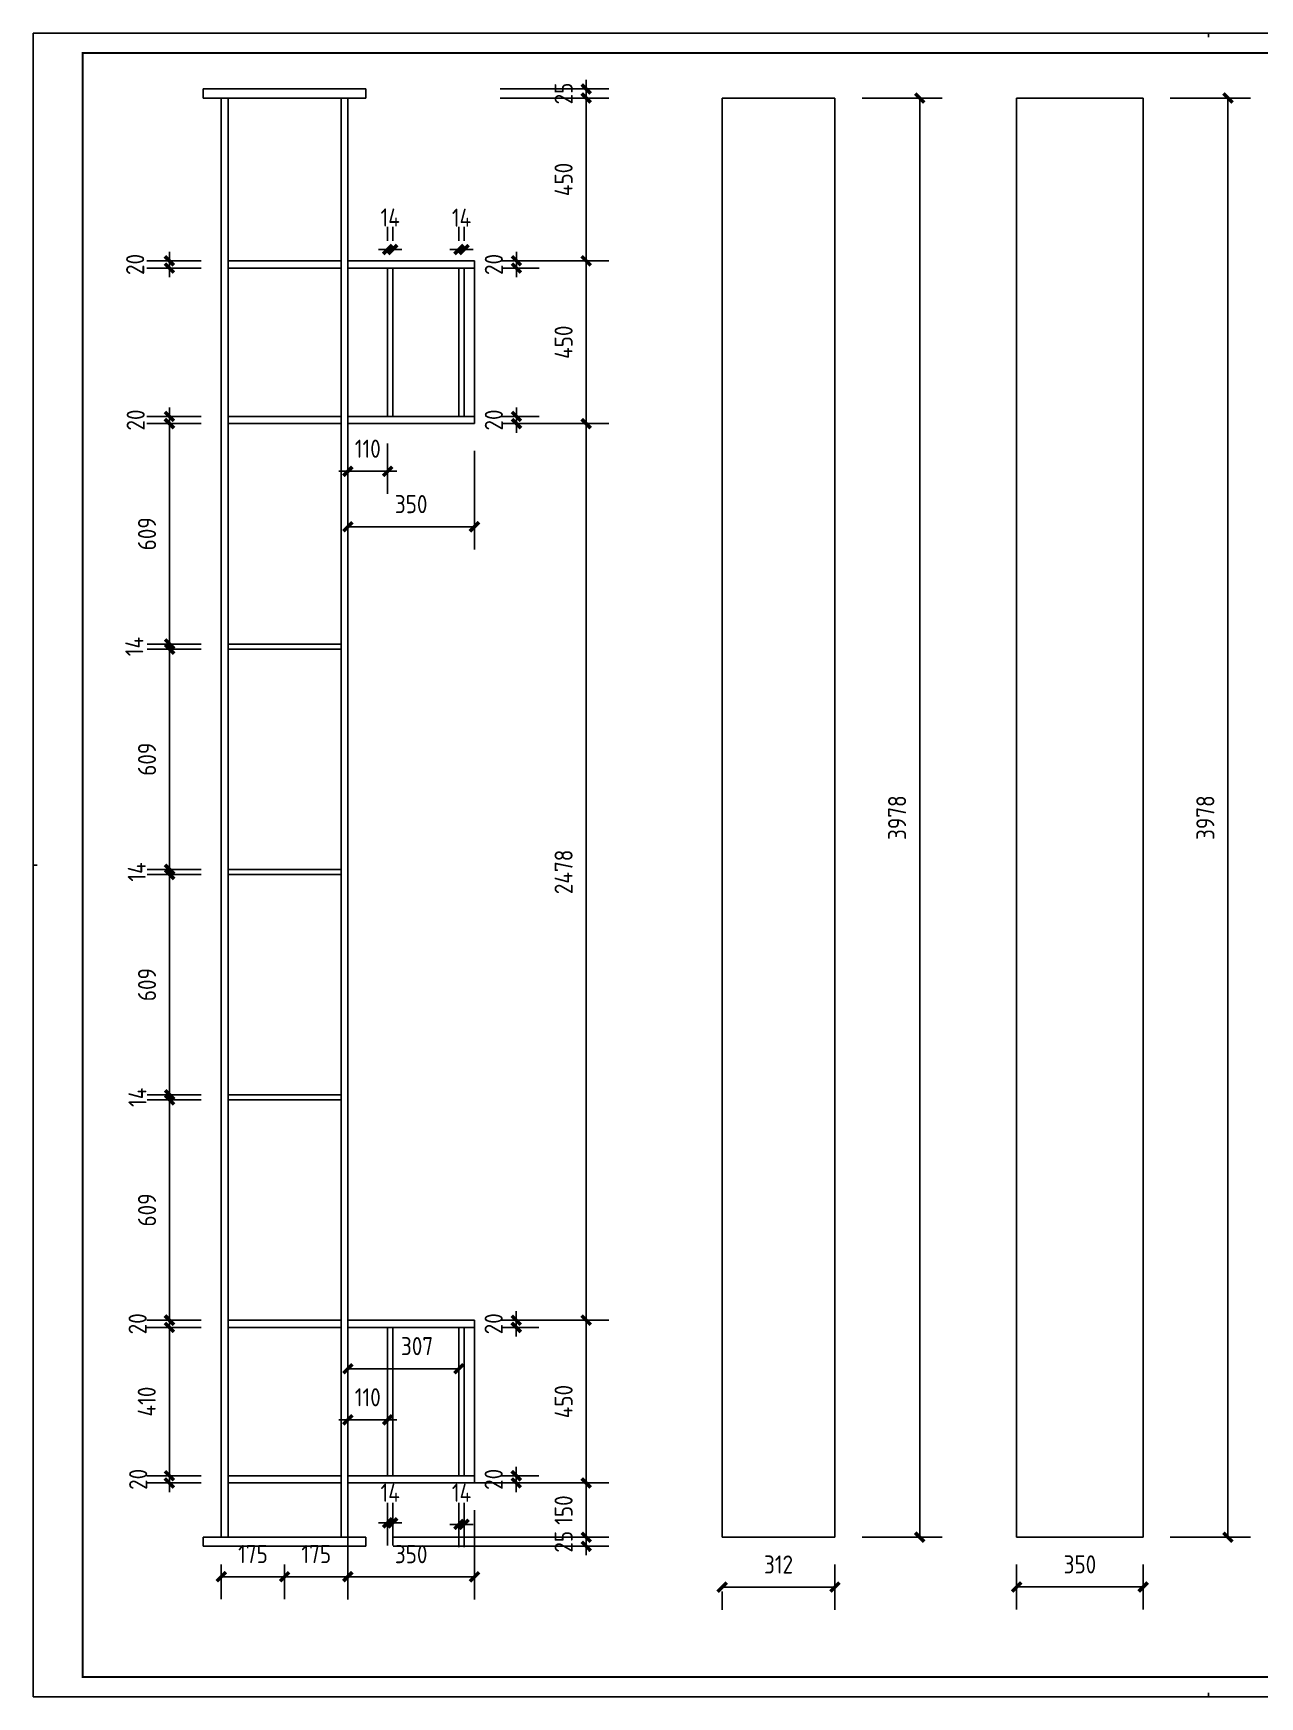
# Model space of a CAD drawing. Extents: x -9001 to 151288, y 75886 to 362543.
# Drawn here: x -8676 to 4891, y 179000 to 197393 of the extents above; entities that cross this region are included whole.
import ezdxf
from ezdxf.enums import TextEntityAlignment as Align

# ---------------------------------------------------------------- set-up
doc = ezdxf.new("R2010")
doc.units = 0
doc.header["$LTSCALE"] = 1000
doc.header["$MEASUREMENT"] = 0
doc.layers.add('PUB_TITLE', color=4, linetype='Continuous')
doc.styles.get("Standard").update_dxf_attribs({"font": 'gbenor.shx', "bigfont": 'gbcbig.shx'})
doc.dimstyles.get("Standard").update_dxf_attribs({"dimscale": 100, "dimtxt": 1, "dimasz": 1, "dimexe": 2.5, "dimexo": 3, "dimgap": 1.5, "dimtad": 1, "dimdec": 0, "dimzin": 0, "dimdsep": 46, "dimtxsty": 'Standard', "dimblk": 'ARCHTICK', "dimcen": 0.09, "dimadec": 0, "dimazin": 0, "dimtfac": 1, "dimtdec": 0, "dimtix": 1, "dimtmove": 2, "dimatfit": 3, "dimfxl": 1, "dimtolj": 1, "dimtzin": 0, "dimarcsym": 0})

# ---------------------------------------------------------------- blocks, each defined once
blk = doc.blocks.new('$titleblk$00000167')
for p, q in [((-594.5, 839), (-594.5, 841)), ((-1187, 420.5), (-1189, 420.5)), ((-594.5, 0), (-594.5, 2))]:
    blk.add_line(p, q)
blk.add_lwpolyline([(-1189, 0), (0, 0), (0, 841), (-1189, 841)], close=True)
at = {"const_width": 1}
blk.add_lwpolyline([(-1164, 10), (-10, 10), (-10, 831), (-1164, 831)], close=True, dxfattribs=at)
at = {"flags": 4}
for tag, p in [('(扩展图名)', (-62.12, 184.1)), ('图名', (-62.12, 180.13)), ('日期', (-62.12, 172.03)), ('图号', (-62.12, 163.99)), ('比例', (-62.12, 156)), ('子项', (-59.56, 82.07)), ('工程名称', (-59.24, 70.19)), ('设计号', (-36.91, 28.62))]:
    blk.add_attdef(tag, text='', height=3.5, dxfattribs=at).set_placement(p, align=Align.CENTER)
for tag, p in [('设计人', (-64.84, 148.13)), ('负责人', (-64.71, 140.27)), ('主持人', (-64.73, 132.26)), ('校对人', (-64.28, 124.4)), ('审核人', (-63.96, 116.15)), ('审定人', (-64.16, 107.95)), ('所长', (-64.16, 99.76))]:
    blk.add_attdef(tag, p, '', height=3.5)
blk = doc.blocks.new('_ArchTick')
at = {"color": 0, "linetype": 'ByBlock', "const_width": 0.4}
blk.add_lwpolyline([(-0.5, -0.5), (0.5, 0.5)], dxfattribs=at)
blk = doc.blocks.new('*D762')
at = {"color": 0, "lineweight": -2}
for p, q in [((-6596, 180464), (-6596, 180078)), ((-5896, 180464), (-5896, 180078)), ((-6596, 180328), (-5896, 180328))]:
    blk.add_line(p, q, dxfattribs=at)
at = {"layer": 'Defpoints', "color": 0}
for p in [(-6596, 180764), (-5896, 180764), (-5896, 180328)]:
    blk.add_point(p, dxfattribs=at)
at = {"color": 0, "lineweight": -2, "xscale": 100, "yscale": 100, "zscale": 100, "rotation": 180}
blk.add_blockref('_ArchTick', (-6596, 180328), dxfattribs=at)
at = {"color": 0, "lineweight": -2, "xscale": 100, "yscale": 100, "zscale": 100}
blk.add_blockref('_ArchTick', (-5896, 180328), dxfattribs=at)
at = {"color": 0, "insert": (-6246, 180578), "char_height": 200, "attachment_point": 5}
blk.add_mtext('\\A1;175', dxfattribs=at)
blk = doc.blocks.new('*D763')
at = {"color": 0, "lineweight": -2}
for p, q in [((-5896, 180464), (-5896, 180078)), ((-5196, 180464), (-5196, 180078)), ((-5896, 180328), (-5196, 180328))]:
    blk.add_line(p, q, dxfattribs=at)
at = {"layer": 'Defpoints', "color": 0}
for p in [(-5896, 180764), (-5196, 180764), (-5196, 180328)]:
    blk.add_point(p, dxfattribs=at)
at = {"color": 0, "lineweight": -2, "xscale": 100, "yscale": 100, "zscale": 100, "rotation": 180}
blk.add_blockref('_ArchTick', (-5896, 180328), dxfattribs=at)
at = {"color": 0, "lineweight": -2, "xscale": 100, "yscale": 100, "zscale": 100}
blk.add_blockref('_ArchTick', (-5196, 180328), dxfattribs=at)
at = {"color": 0, "insert": (-5546, 180578), "char_height": 200, "attachment_point": 5}
blk.add_mtext('\\A1;175', dxfattribs=at)
blk = doc.blocks.new('*D772')
at = {"color": 0, "lineweight": -2}
for p, q in [((-4696, 181364), (-2310, 181364)), ((-2560, 180764), (-2560, 181364)), ((-4696, 180764), (-2310, 180764))]:
    blk.add_line(p, q, dxfattribs=at)
at = {"layer": 'Defpoints', "color": 0}
for p in [(-4996, 181364), (-2560, 181364), (-4996, 180764)]:
    blk.add_point(p, dxfattribs=at)
at = {"color": 0, "lineweight": -2, "xscale": 100, "yscale": 100, "zscale": 100}
for p, rotation in [((-2560, 181364), 90), ((-2560, 180764), 270)]:
    blk.add_blockref('_ArchTick', p, dxfattribs=dict(at, rotation=rotation))
at = {"color": 0, "insert": (-2810, 181064), "char_height": 200, "attachment_point": 5, "rotation": 90}
blk.add_mtext('\\A1;150', dxfattribs=at)
blk = doc.blocks.new('*D773')
at = {"color": 0, "lineweight": -2}
for p, q in [((-3496, 183164), (-2310, 183164)), ((-2560, 181364), (-2560, 183164)), ((-3496, 181364), (-2310, 181364))]:
    blk.add_line(p, q, dxfattribs=at)
at = {"layer": 'Defpoints', "color": 0}
for p in [(-3796, 183164), (-2560, 183164), (-3796, 181364)]:
    blk.add_point(p, dxfattribs=at)
at = {"color": 0, "lineweight": -2, "xscale": 100, "yscale": 100, "zscale": 100}
for p, rotation in [((-2560, 183164), 90), ((-2560, 181364), 270)]:
    blk.add_blockref('_ArchTick', p, dxfattribs=dict(at, rotation=rotation))
at = {"color": 0, "insert": (-2810, 182264), "char_height": 200, "attachment_point": 5, "rotation": 90}
blk.add_mtext('\\A1;450', dxfattribs=at)
blk = doc.blocks.new('*D774')
at = {"color": 0, "lineweight": -2}
for p, q in [((-3496, 193077), (-2310, 193077)), ((-2560, 183164), (-2560, 193077)), ((-3496, 183164), (-2310, 183164))]:
    blk.add_line(p, q, dxfattribs=at)
at = {"layer": 'Defpoints', "color": 0}
for p in [(-3796, 193077), (-2560, 193077), (-3796, 183164)]:
    blk.add_point(p, dxfattribs=at)
at = {"color": 0, "lineweight": -2, "xscale": 100, "yscale": 100, "zscale": 100}
for p, rotation in [((-2560, 193077), 90), ((-2560, 183164), 270)]:
    blk.add_blockref('_ArchTick', p, dxfattribs=dict(at, rotation=rotation))
at = {"color": 0, "insert": (-2810, 188120.5), "char_height": 200, "attachment_point": 5, "rotation": 90}
blk.add_mtext('\\A1;2478', dxfattribs=at)
blk = doc.blocks.new('*D775')
at = {"color": 0, "lineweight": -2}
for p, q in [((-3496, 194877), (-2310, 194877)), ((-2560, 193077), (-2560, 194877)), ((-3496, 193077), (-2310, 193077))]:
    blk.add_line(p, q, dxfattribs=at)
at = {"layer": 'Defpoints', "color": 0}
for p in [(-3796, 194877), (-2560, 194877), (-3796, 193077)]:
    blk.add_point(p, dxfattribs=at)
at = {"color": 0, "lineweight": -2, "xscale": 100, "yscale": 100, "zscale": 100}
for p, rotation in [((-2560, 194877), 90), ((-2560, 193077), 270)]:
    blk.add_blockref('_ArchTick', p, dxfattribs=dict(at, rotation=rotation))
at = {"color": 0, "insert": (-2810, 193977), "char_height": 200, "attachment_point": 5, "rotation": 90}
blk.add_mtext('\\A1;450', dxfattribs=at)
blk = doc.blocks.new('*D776')
at = {"color": 0, "lineweight": -2}
for p, q in [((-3511, 196677), (-2310, 196677)), ((-2560, 194877), (-2560, 196677)), ((-3496, 194877), (-2310, 194877))]:
    blk.add_line(p, q, dxfattribs=at)
at = {"layer": 'Defpoints', "color": 0}
for p in [(-3811, 196677), (-2560, 196677), (-3796, 194877)]:
    blk.add_point(p, dxfattribs=at)
at = {"color": 0, "lineweight": -2, "xscale": 100, "yscale": 100, "zscale": 100}
for p, rotation in [((-2560, 196677), 90), ((-2560, 194877), 270)]:
    blk.add_blockref('_ArchTick', p, dxfattribs=dict(at, rotation=rotation))
at = {"color": 0, "insert": (-2810, 195777), "char_height": 200, "attachment_point": 5, "rotation": 90}
blk.add_mtext('\\A1;450', dxfattribs=at)
blk = doc.blocks.new('*D777')
at = {"color": 0, "lineweight": -2}
for p, q in [((-5196, 182784), (-5196, 181811.5)), ((-4756, 182784), (-4756, 181811.5)), ((-5196, 182061.5), (-5296, 182061.5)), ((-5196, 182061.5), (-4756, 182061.5)), ((-4756, 182061.5), (-4656, 182061.5))]:
    blk.add_line(p, q, dxfattribs=at)
at = {"layer": 'Defpoints', "color": 0}
for p in [(-5196, 183084), (-4756, 183084), (-4756, 182061.5)]:
    blk.add_point(p, dxfattribs=at)
at = {"color": 0, "lineweight": -2, "xscale": 100, "yscale": 100, "zscale": 100}
blk.add_blockref('_ArchTick', (-5196, 182061.5), dxfattribs=at)
at = {"color": 0, "lineweight": -2, "xscale": 100, "yscale": 100, "zscale": 100, "rotation": 180}
blk.add_blockref('_ArchTick', (-4756, 182061.5), dxfattribs=at)
at = {"color": 0, "insert": (-4976, 182311.5), "char_height": 200, "attachment_point": 5}
blk.add_mtext('\\A1;110', dxfattribs=at)
blk = doc.blocks.new('*D764')
at = {"color": 0, "lineweight": -2}
for p, q in [((-3333.5, 181444), (-3333.5, 181544)), ((-3496, 181444), (-3083.5, 181444)), ((-3496, 181364), (-3083.5, 181364)), ((-3333.5, 181364), (-3333.5, 181444)), ((-3333.5, 181364), (-3333.5, 181264))]:
    blk.add_line(p, q, dxfattribs=at)
at = {"layer": 'Defpoints', "color": 0}
for p in [(-3796, 181444), (-3796, 181364), (-3333.5, 181444)]:
    blk.add_point(p, dxfattribs=at)
at = {"color": 0, "lineweight": -2, "xscale": 100, "yscale": 100, "zscale": 100}
for p, rotation in [((-3333.5, 181444), 270), ((-3333.5, 181364), 90)]:
    blk.add_blockref('_ArchTick', p, dxfattribs=dict(at, rotation=rotation))
at = {"color": 0, "insert": (-3583.5, 181404), "char_height": 200, "attachment_point": 5, "rotation": 90}
blk.add_mtext('\\A1;20', dxfattribs=at)
blk = doc.blocks.new('*D765')
at = {"color": 0, "lineweight": -2}
for p, q in [((-3333.5, 183164), (-3333.5, 183264)), ((-3496, 183164), (-3083.5, 183164)), ((-3496, 183084), (-3083.5, 183084)), ((-3333.5, 183084), (-3333.5, 183164)), ((-3333.5, 183084), (-3333.5, 182984))]:
    blk.add_line(p, q, dxfattribs=at)
at = {"layer": 'Defpoints', "color": 0}
for p in [(-3796, 183164), (-3796, 183084), (-3333.5, 183164)]:
    blk.add_point(p, dxfattribs=at)
at = {"color": 0, "lineweight": -2, "xscale": 100, "yscale": 100, "zscale": 100}
for p, rotation in [((-3333.5, 183164), 270), ((-3333.5, 183084), 90)]:
    blk.add_blockref('_ArchTick', p, dxfattribs=dict(at, rotation=rotation))
at = {"color": 0, "insert": (-3583.5, 183124), "char_height": 200, "attachment_point": 5, "rotation": 90}
blk.add_mtext('\\A1;20', dxfattribs=at)
blk = doc.blocks.new('*D766')
at = {"color": 0, "lineweight": -2}
for p, q in [((-5196, 181064), (-5196, 180076.5)), ((-3796, 181064), (-3796, 180076.5)), ((-5196, 180326.5), (-3796, 180326.5))]:
    blk.add_line(p, q, dxfattribs=at)
at = {"layer": 'Defpoints', "color": 0}
for p in [(-5196, 181364), (-3796, 181364), (-3796, 180326.5)]:
    blk.add_point(p, dxfattribs=at)
at = {"color": 0, "lineweight": -2, "xscale": 100, "yscale": 100, "zscale": 100, "rotation": 180}
blk.add_blockref('_ArchTick', (-5196, 180326.5), dxfattribs=at)
at = {"color": 0, "lineweight": -2, "xscale": 100, "yscale": 100, "zscale": 100}
blk.add_blockref('_ArchTick', (-3796, 180326.5), dxfattribs=at)
at = {"color": 0, "insert": (-4496, 180576.5), "char_height": 200, "attachment_point": 5}
blk.add_mtext('\\A1;350', dxfattribs=at)
blk = doc.blocks.new('*D767')
at = {"color": 0, "lineweight": -2}
for p, q in [((-5196, 192857), (-5196, 192300)), ((-4756, 192857), (-4756, 192300)), ((-5196, 192550), (-5296, 192550)), ((-5196, 192550), (-4756, 192550)), ((-4756, 192550), (-4656, 192550))]:
    blk.add_line(p, q, dxfattribs=at)
at = {"layer": 'Defpoints', "color": 0}
for p in [(-5196, 193157), (-4756, 193157), (-4756, 192550)]:
    blk.add_point(p, dxfattribs=at)
at = {"color": 0, "lineweight": -2, "xscale": 100, "yscale": 100, "zscale": 100}
blk.add_blockref('_ArchTick', (-5196, 192550), dxfattribs=at)
at = {"color": 0, "lineweight": -2, "xscale": 100, "yscale": 100, "zscale": 100, "rotation": 180}
blk.add_blockref('_ArchTick', (-4756, 192550), dxfattribs=at)
at = {"color": 0, "insert": (-4976, 192800), "char_height": 200, "attachment_point": 5}
blk.add_mtext('\\A1;110', dxfattribs=at)
blk = doc.blocks.new('*D768')
at = {"color": 0, "lineweight": -2}
for p, q in [((-5196, 192777), (-5196, 191687)), ((-3796, 192777), (-3796, 191687)), ((-5196, 191937), (-3796, 191937))]:
    blk.add_line(p, q, dxfattribs=at)
at = {"layer": 'Defpoints', "color": 0}
for p in [(-5196, 193077), (-3796, 193077), (-3796, 191937)]:
    blk.add_point(p, dxfattribs=at)
at = {"color": 0, "lineweight": -2, "xscale": 100, "yscale": 100, "zscale": 100, "rotation": 180}
blk.add_blockref('_ArchTick', (-5196, 191937), dxfattribs=at)
at = {"color": 0, "lineweight": -2, "xscale": 100, "yscale": 100, "zscale": 100}
blk.add_blockref('_ArchTick', (-3796, 191937), dxfattribs=at)
at = {"color": 0, "insert": (-4496, 192187), "char_height": 200, "attachment_point": 5}
blk.add_mtext('\\A1;350', dxfattribs=at)
blk = doc.blocks.new('*D769')
at = {"color": 0, "lineweight": -2}
for p, q in [((-3496, 193157), (-3081.5, 193157)), ((-3331.5, 193157), (-3331.5, 193257)), ((-3331.5, 193077), (-3331.5, 193157)), ((-3496, 193077), (-3081.5, 193077)), ((-3331.5, 193077), (-3331.5, 192977))]:
    blk.add_line(p, q, dxfattribs=at)
at = {"layer": 'Defpoints', "color": 0}
for p in [(-3796, 193157), (-3331.5, 193157), (-3796, 193077)]:
    blk.add_point(p, dxfattribs=at)
at = {"color": 0, "lineweight": -2, "xscale": 100, "yscale": 100, "zscale": 100}
for p, rotation in [((-3331.5, 193157), 270), ((-3331.5, 193077), 90)]:
    blk.add_blockref('_ArchTick', p, dxfattribs=dict(at, rotation=rotation))
at = {"color": 0, "insert": (-3581.5, 193117), "char_height": 200, "attachment_point": 5, "rotation": 90}
blk.add_mtext('\\A1;20', dxfattribs=at)
blk = doc.blocks.new('*D760')
at = {"color": 0, "lineweight": -2}
for p, q in [((-3331.5, 194877), (-3331.5, 194977)), ((-3496, 194877), (-3081.5, 194877)), ((-3496, 194797), (-3081.5, 194797)), ((-3331.5, 194797), (-3331.5, 194877)), ((-3331.5, 194797), (-3331.5, 194697))]:
    blk.add_line(p, q, dxfattribs=at)
at = {"layer": 'Defpoints', "color": 0}
for p in [(-3796, 194877), (-3796, 194797), (-3331.5, 194877)]:
    blk.add_point(p, dxfattribs=at)
at = {"color": 0, "lineweight": -2, "xscale": 100, "yscale": 100, "zscale": 100}
for p, rotation in [((-3331.5, 194877), 270), ((-3331.5, 194797), 90)]:
    blk.add_blockref('_ArchTick', p, dxfattribs=dict(at, rotation=rotation))
at = {"color": 0, "insert": (-3581.5, 194837), "char_height": 200, "attachment_point": 5, "rotation": 90}
blk.add_mtext('\\A1;20', dxfattribs=at)
blk = doc.blocks.new('*D770')
at = {"color": 0, "lineweight": -2}
for p, q in [((-4756, 181144), (-4756, 180673.5)), ((-4700, 181144), (-4700, 180673.5)), ((-4756, 180923.5), (-4856, 180923.5)), ((-4756, 180923.5), (-4700, 180923.5)), ((-4700, 180923.5), (-4600, 180923.5))]:
    blk.add_line(p, q, dxfattribs=at)
at = {"layer": 'Defpoints', "color": 0}
for p in [(-4756, 181444), (-4700, 181444), (-4700, 180923.5)]:
    blk.add_point(p, dxfattribs=at)
at = {"color": 0, "lineweight": -2, "xscale": 100, "yscale": 100, "zscale": 100}
blk.add_blockref('_ArchTick', (-4756, 180923.5), dxfattribs=at)
at = {"color": 0, "lineweight": -2, "xscale": 100, "yscale": 100, "zscale": 100, "rotation": 180}
blk.add_blockref('_ArchTick', (-4700, 180923.5), dxfattribs=at)
at = {"color": 0, "insert": (-4728, 181256), "char_height": 200, "attachment_point": 5}
blk.add_mtext('\\A1;14', dxfattribs=at)
blk = doc.blocks.new('*D771')
at = {"color": 0, "lineweight": -2}
for p, q in [((-3967, 181144), (-3967, 180656)), ((-3911, 181144), (-3911, 180656)), ((-3967, 180906), (-4067, 180906)), ((-3967, 180906), (-3911, 180906)), ((-3911, 180906), (-3811, 180906))]:
    blk.add_line(p, q, dxfattribs=at)
at = {"layer": 'Defpoints', "color": 0}
for p in [(-3967, 181444), (-3911, 181444), (-3911, 180906)]:
    blk.add_point(p, dxfattribs=at)
at = {"color": 0, "lineweight": -2, "xscale": 100, "yscale": 100, "zscale": 100}
blk.add_blockref('_ArchTick', (-3967, 180906), dxfattribs=at)
at = {"color": 0, "lineweight": -2, "xscale": 100, "yscale": 100, "zscale": 100, "rotation": 180}
blk.add_blockref('_ArchTick', (-3911, 180906), dxfattribs=at)
at = {"color": 0, "insert": (-3939, 181256), "char_height": 200, "attachment_point": 5}
blk.add_mtext('\\A1;14', dxfattribs=at)
blk = doc.blocks.new('*D786')
at = {"color": 0, "lineweight": -2}
for p, q in [((-4756, 195097), (-4756, 195252.5)), ((-4700, 195097), (-4700, 195252.5)), ((-4756, 195002.5), (-4856, 195002.5)), ((-4756, 195002.5), (-4700, 195002.5)), ((-4700, 195002.5), (-4600, 195002.5))]:
    blk.add_line(p, q, dxfattribs=at)
at = {"layer": 'Defpoints', "color": 0}
for p in [(-4700, 195002.5), (-4756, 194797), (-4700, 194797)]:
    blk.add_point(p, dxfattribs=at)
at = {"color": 0, "lineweight": -2, "xscale": 100, "yscale": 100, "zscale": 100}
blk.add_blockref('_ArchTick', (-4756, 195002.5), dxfattribs=at)
at = {"color": 0, "lineweight": -2, "xscale": 100, "yscale": 100, "zscale": 100, "rotation": 180}
blk.add_blockref('_ArchTick', (-4700, 195002.5), dxfattribs=at)
at = {"color": 0, "insert": (-4728, 195356), "char_height": 200, "attachment_point": 5}
blk.add_mtext('\\A1;14', dxfattribs=at)
blk = doc.blocks.new('*D787')
at = {"color": 0, "lineweight": -2}
for p, q in [((-3967, 195097), (-3967, 195252)), ((-3911, 195097), (-3911, 195252)), ((-3967, 195002), (-4067, 195002)), ((-3967, 195002), (-3911, 195002)), ((-3911, 195002), (-3811, 195002))]:
    blk.add_line(p, q, dxfattribs=at)
at = {"layer": 'Defpoints', "color": 0}
for p in [(-3911, 195002), (-3967, 194797), (-3911, 194797)]:
    blk.add_point(p, dxfattribs=at)
at = {"color": 0, "lineweight": -2, "xscale": 100, "yscale": 100, "zscale": 100}
blk.add_blockref('_ArchTick', (-3967, 195002), dxfattribs=at)
at = {"color": 0, "lineweight": -2, "xscale": 100, "yscale": 100, "zscale": 100, "rotation": 180}
blk.add_blockref('_ArchTick', (-3911, 195002), dxfattribs=at)
at = {"color": 0, "insert": (-3939, 195354), "char_height": 200, "attachment_point": 5}
blk.add_mtext('\\A1;14', dxfattribs=at)
blk = doc.blocks.new('*D788')
at = {"color": 0, "lineweight": -2}
for p, q in [((-7171, 181444), (-7171, 181544)), ((-6820, 181444), (-7421, 181444)), ((-6820, 181364), (-7421, 181364)), ((-7171, 181364), (-7171, 181444)), ((-7171, 181364), (-7171, 181264))]:
    blk.add_line(p, q, dxfattribs=at)
at = {"layer": 'Defpoints', "color": 0}
for p in [(-7171, 181444), (-6520, 181444), (-6520, 181364)]:
    blk.add_point(p, dxfattribs=at)
at = {"color": 0, "lineweight": -2, "xscale": 100, "yscale": 100, "zscale": 100}
for p, rotation in [((-7171, 181444), 270), ((-7171, 181364), 90)]:
    blk.add_blockref('_ArchTick', p, dxfattribs=dict(at, rotation=rotation))
at = {"color": 0, "insert": (-7516, 181404), "char_height": 200, "attachment_point": 5, "rotation": 90}
blk.add_mtext('\\A1;20', dxfattribs=at)
blk = doc.blocks.new('*D789')
at = {"color": 0, "lineweight": -2}
for p, q in [((-7171, 183164), (-7171, 183264)), ((-6820, 183164), (-7421, 183164)), ((-6820, 183084), (-7421, 183084)), ((-7171, 183084), (-7171, 183164)), ((-7171, 183084), (-7171, 182984))]:
    blk.add_line(p, q, dxfattribs=at)
at = {"layer": 'Defpoints', "color": 0}
for p in [(-7171, 183164), (-6520, 183164), (-6520, 183084)]:
    blk.add_point(p, dxfattribs=at)
at = {"color": 0, "lineweight": -2, "xscale": 100, "yscale": 100, "zscale": 100}
for p, rotation in [((-7171, 183164), 270), ((-7171, 183084), 90)]:
    blk.add_blockref('_ArchTick', p, dxfattribs=dict(at, rotation=rotation))
at = {"color": 0, "insert": (-7522.5, 183124), "char_height": 200, "attachment_point": 5, "rotation": 90}
blk.add_mtext('\\A1;20', dxfattribs=at)
blk = doc.blocks.new('*D790')
at = {"color": 0, "lineweight": -2}
for p, q in [((-6820, 193157), (-7421, 193157)), ((-7171, 193157), (-7171, 193257)), ((-7171, 193077), (-7171, 193157)), ((-6820, 193077), (-7421, 193077)), ((-7171, 193077), (-7171, 192977))]:
    blk.add_line(p, q, dxfattribs=at)
at = {"layer": 'Defpoints', "color": 0}
for p in [(-7171, 193157), (-6520, 193157), (-6520, 193077)]:
    blk.add_point(p, dxfattribs=at)
at = {"color": 0, "lineweight": -2, "xscale": 100, "yscale": 100, "zscale": 100}
for p, rotation in [((-7171, 193157), 270), ((-7171, 193077), 90)]:
    blk.add_blockref('_ArchTick', p, dxfattribs=dict(at, rotation=rotation))
at = {"color": 0, "insert": (-7543.5, 193117), "char_height": 200, "attachment_point": 5, "rotation": 90}
blk.add_mtext('\\A1;20', dxfattribs=at)
blk = doc.blocks.new('*D791')
at = {"color": 0, "lineweight": -2}
for p, q in [((-7171, 194877), (-7171, 194977)), ((-6820, 194877), (-7421, 194877)), ((-6820, 194797), (-7421, 194797)), ((-7171, 194797), (-7171, 194877)), ((-7171, 194797), (-7171, 194697))]:
    blk.add_line(p, q, dxfattribs=at)
at = {"layer": 'Defpoints', "color": 0}
for p in [(-7171, 194877), (-6520, 194877), (-6520, 194797)]:
    blk.add_point(p, dxfattribs=at)
at = {"color": 0, "lineweight": -2, "xscale": 100, "yscale": 100, "zscale": 100}
for p, rotation in [((-7171, 194877), 270), ((-7171, 194797), 90)]:
    blk.add_blockref('_ArchTick', p, dxfattribs=dict(at, rotation=rotation))
at = {"color": 0, "insert": (-7549.5, 194837), "char_height": 200, "attachment_point": 5, "rotation": 90}
blk.add_mtext('\\A1;20', dxfattribs=at)
blk = doc.blocks.new('*D792')
at = {"color": 0, "lineweight": -2}
for p, q in [((-5196, 182784), (-5196, 182377)), ((-3967, 182784), (-3967, 182377)), ((-5196, 182627), (-3967, 182627))]:
    blk.add_line(p, q, dxfattribs=at)
at = {"layer": 'Defpoints', "color": 0}
for p in [(-5196, 183084), (-3967, 183084), (-3967, 182627)]:
    blk.add_point(p, dxfattribs=at)
at = {"color": 0, "lineweight": -2, "xscale": 100, "yscale": 100, "zscale": 100, "rotation": 180}
blk.add_blockref('_ArchTick', (-5196, 182627), dxfattribs=at)
at = {"color": 0, "lineweight": -2, "xscale": 100, "yscale": 100, "zscale": 100}
blk.add_blockref('_ArchTick', (-3967, 182627), dxfattribs=at)
at = {"color": 0, "insert": (-4431, 182877), "char_height": 200, "attachment_point": 5}
blk.add_mtext('\\A1;307', dxfattribs=at)
blk = doc.blocks.new('*D778')
at = {"color": 0, "lineweight": -2}
for p, q in [((-6820, 185600), (-7418, 185600)), ((-7168, 183164), (-7168, 185600)), ((-6820, 183164), (-7418, 183164))]:
    blk.add_line(p, q, dxfattribs=at)
at = {"layer": 'Defpoints', "color": 0}
for p in [(-7168, 185600), (-6520, 185600), (-6520, 183164)]:
    blk.add_point(p, dxfattribs=at)
at = {"color": 0, "lineweight": -2, "xscale": 100, "yscale": 100, "zscale": 100}
for p, rotation in [((-7168, 185600), 90), ((-7168, 183164), 270)]:
    blk.add_blockref('_ArchTick', p, dxfattribs=dict(at, rotation=rotation))
at = {"color": 0, "insert": (-7418, 184382), "char_height": 200, "attachment_point": 5, "rotation": 90}
blk.add_mtext('\\A1;609', dxfattribs=at)
blk = doc.blocks.new('*D779')
at = {"color": 0, "lineweight": -2}
for p, q in [((-6820, 185656), (-7418, 185656)), ((-6820, 185600), (-7418, 185600)), ((-7168, 185656), (-7168, 185756)), ((-7168, 185600), (-7168, 185656)), ((-7168, 185600), (-7168, 185500))]:
    blk.add_line(p, q, dxfattribs=at)
at = {"layer": 'Defpoints', "color": 0}
for p in [(-7168, 185656), (-6520, 185656), (-6520, 185600)]:
    blk.add_point(p, dxfattribs=at)
at = {"color": 0, "lineweight": -2, "xscale": 100, "yscale": 100, "zscale": 100}
for p, rotation in [((-7168, 185656), 270), ((-7168, 185600), 90)]:
    blk.add_blockref('_ArchTick', p, dxfattribs=dict(at, rotation=rotation))
at = {"color": 0, "insert": (-7523.5, 185628), "char_height": 200, "attachment_point": 5, "rotation": 90}
blk.add_mtext('\\A1;14', dxfattribs=at)
blk = doc.blocks.new('*D780')
at = {"color": 0, "lineweight": -2}
for p, q in [((-6820, 188092), (-7418, 188092)), ((-7168, 185656), (-7168, 188092)), ((-6820, 185656), (-7418, 185656))]:
    blk.add_line(p, q, dxfattribs=at)
at = {"layer": 'Defpoints', "color": 0}
for p in [(-7168, 188092), (-6520, 188092), (-6520, 185656)]:
    blk.add_point(p, dxfattribs=at)
at = {"color": 0, "lineweight": -2, "xscale": 100, "yscale": 100, "zscale": 100}
for p, rotation in [((-7168, 188092), 90), ((-7168, 185656), 270)]:
    blk.add_blockref('_ArchTick', p, dxfattribs=dict(at, rotation=rotation))
at = {"color": 0, "insert": (-7418, 186874), "char_height": 200, "attachment_point": 5, "rotation": 90}
blk.add_mtext('\\A1;609', dxfattribs=at)
blk = doc.blocks.new('*D781')
at = {"color": 0, "lineweight": -2}
for p, q in [((-7168, 188148), (-7168, 188248)), ((-6820, 188148), (-7418, 188148)), ((-6820, 188092), (-7418, 188092)), ((-7168, 188092), (-7168, 188148)), ((-7168, 188092), (-7168, 187992))]:
    blk.add_line(p, q, dxfattribs=at)
at = {"layer": 'Defpoints', "color": 0}
for p in [(-7168, 188148), (-6520, 188148), (-6520, 188092)]:
    blk.add_point(p, dxfattribs=at)
at = {"color": 0, "lineweight": -2, "xscale": 100, "yscale": 100, "zscale": 100}
for p, rotation in [((-7168, 188148), 270), ((-7168, 188092), 90)]:
    blk.add_blockref('_ArchTick', p, dxfattribs=dict(at, rotation=rotation))
at = {"color": 0, "insert": (-7531, 188120), "char_height": 200, "attachment_point": 5, "rotation": 90}
blk.add_mtext('\\A1;14', dxfattribs=at)
blk = doc.blocks.new('*D782')
at = {"color": 0, "lineweight": -2}
for p, q in [((-6820, 190584), (-7418, 190584)), ((-7168, 188148), (-7168, 190584)), ((-6820, 188148), (-7418, 188148))]:
    blk.add_line(p, q, dxfattribs=at)
at = {"layer": 'Defpoints', "color": 0}
for p in [(-7168, 190584), (-6520, 190584), (-6520, 188148)]:
    blk.add_point(p, dxfattribs=at)
at = {"color": 0, "lineweight": -2, "xscale": 100, "yscale": 100, "zscale": 100}
for p, rotation in [((-7168, 190584), 90), ((-7168, 188148), 270)]:
    blk.add_blockref('_ArchTick', p, dxfattribs=dict(at, rotation=rotation))
at = {"color": 0, "insert": (-7418, 189366), "char_height": 200, "attachment_point": 5, "rotation": 90}
blk.add_mtext('\\A1;609', dxfattribs=at)
blk = doc.blocks.new('*D783')
at = {"color": 0, "lineweight": -2}
for p, q in [((-7168, 190640), (-7168, 190740)), ((-6820, 190640), (-7418, 190640)), ((-6820, 190584), (-7418, 190584)), ((-7168, 190584), (-7168, 190640)), ((-7168, 190584), (-7168, 190484))]:
    blk.add_line(p, q, dxfattribs=at)
at = {"layer": 'Defpoints', "color": 0}
for p in [(-7168, 190640), (-6520, 190640), (-6520, 190584)]:
    blk.add_point(p, dxfattribs=at)
at = {"color": 0, "lineweight": -2, "xscale": 100, "yscale": 100, "zscale": 100}
for p, rotation in [((-7168, 190640), 270), ((-7168, 190584), 90)]:
    blk.add_blockref('_ArchTick', p, dxfattribs=dict(at, rotation=rotation))
at = {"color": 0, "insert": (-7558.5, 190612), "char_height": 200, "attachment_point": 5, "rotation": 90}
blk.add_mtext('\\A1;14', dxfattribs=at)
blk = doc.blocks.new('*D784')
at = {"color": 0, "lineweight": -2}
for p, q in [((-6820, 193077), (-7418, 193077)), ((-7168, 190640), (-7168, 193077)), ((-6820, 190640), (-7418, 190640))]:
    blk.add_line(p, q, dxfattribs=at)
at = {"layer": 'Defpoints', "color": 0}
for p in [(-7168, 193077), (-6520, 193077), (-6520, 190640)]:
    blk.add_point(p, dxfattribs=at)
at = {"color": 0, "lineweight": -2, "xscale": 100, "yscale": 100, "zscale": 100}
for p, rotation in [((-7168, 193077), 90), ((-7168, 190640), 270)]:
    blk.add_blockref('_ArchTick', p, dxfattribs=dict(at, rotation=rotation))
at = {"color": 0, "insert": (-7418, 191858.5), "char_height": 200, "attachment_point": 5, "rotation": 90}
blk.add_mtext('\\A1;609', dxfattribs=at)
blk = doc.blocks.new('*D761')
at = {"color": 0, "lineweight": -2}
for p, q in [((-2559.5, 196777), (-2559.5, 196877)), ((-3511, 196777), (-2309.5, 196777)), ((-3511, 196677), (-2309.5, 196677)), ((-2559.5, 196677), (-2559.5, 196777)), ((-2559.5, 196677), (-2559.5, 196577))]:
    blk.add_line(p, q, dxfattribs=at)
at = {"layer": 'Defpoints', "color": 0}
for p in [(-3811, 196777), (-3811, 196677), (-2559.5, 196777)]:
    blk.add_point(p, dxfattribs=at)
at = {"color": 0, "lineweight": -2, "xscale": 100, "yscale": 100, "zscale": 100}
for p, rotation in [((-2559.5, 196777), 270), ((-2559.5, 196677), 90)]:
    blk.add_blockref('_ArchTick', p, dxfattribs=dict(at, rotation=rotation))
at = {"color": 0, "insert": (-2809.5, 196727), "char_height": 200, "attachment_point": 5, "rotation": 90}
blk.add_mtext('\\A1;25', dxfattribs=at)
blk = doc.blocks.new('*D785')
at = {"color": 0, "lineweight": -2}
for p, q in [((-2560, 180764), (-2560, 180864)), ((-4696, 180764), (-2310, 180764)), ((-4696, 180664), (-2310, 180664)), ((-2560, 180664), (-2560, 180764)), ((-2560, 180664), (-2560, 180564))]:
    blk.add_line(p, q, dxfattribs=at)
at = {"layer": 'Defpoints', "color": 0}
for p in [(-4996, 180764), (-4996, 180664), (-2560, 180764)]:
    blk.add_point(p, dxfattribs=at)
at = {"color": 0, "lineweight": -2, "xscale": 100, "yscale": 100, "zscale": 100}
for p, rotation in [((-2560, 180764), 270), ((-2560, 180664), 90)]:
    blk.add_blockref('_ArchTick', p, dxfattribs=dict(at, rotation=rotation))
at = {"color": 0, "insert": (-2810, 180714), "char_height": 200, "attachment_point": 5, "rotation": 90}
blk.add_mtext('\\A1;25', dxfattribs=at)
blk = doc.blocks.new('*D759')
at = {"color": 0, "lineweight": -2}
for p, q in [((-6820, 183084), (-7421, 183084)), ((-7171, 181444), (-7171, 183084)), ((-6820, 181444), (-7421, 181444))]:
    blk.add_line(p, q, dxfattribs=at)
at = {"layer": 'Defpoints', "color": 0}
for p in [(-7171, 183084), (-6520, 183084), (-6520, 181444)]:
    blk.add_point(p, dxfattribs=at)
at = {"color": 0, "lineweight": -2, "xscale": 100, "yscale": 100, "zscale": 100}
for p, rotation in [((-7171, 183084), 90), ((-7171, 181444), 270)]:
    blk.add_blockref('_ArchTick', p, dxfattribs=dict(at, rotation=rotation))
at = {"color": 0, "insert": (-7421, 182264), "char_height": 200, "attachment_point": 5, "rotation": 90}
blk.add_mtext('\\A1;410', dxfattribs=at)
blk = doc.blocks.new('*D793')
at = {"color": 0, "lineweight": -2}
for p, q in [((192, 180464), (192, 179962.5)), ((-1056, 180212.5), (192, 180212.5)), ((-1056, 180162.5), (-1056, 179962.5))]:
    blk.add_line(p, q, dxfattribs=at)
at = {"layer": 'Defpoints', "color": 0}
for p in [(192, 180764), (-1056, 180462.5), (192, 180212.5)]:
    blk.add_point(p, dxfattribs=at)
at = {"color": 0, "lineweight": -2, "xscale": 100, "yscale": 100, "zscale": 100, "rotation": 180}
blk.add_blockref('_ArchTick', (-1056, 180212.5), dxfattribs=at)
at = {"color": 0, "lineweight": -2, "xscale": 100, "yscale": 100, "zscale": 100}
blk.add_blockref('_ArchTick', (192, 180212.5), dxfattribs=at)
at = {"color": 0, "insert": (-432, 180462.5), "char_height": 200, "attachment_point": 5}
blk.add_mtext('\\A1;312', dxfattribs=at)
blk = doc.blocks.new('*D794')
at = {"color": 0, "lineweight": -2}
for p, q in [((492, 196677), (1379.5, 196677)), ((1129.5, 180764), (1129.5, 196677)), ((492, 180764), (1379.5, 180764))]:
    blk.add_line(p, q, dxfattribs=at)
at = {"layer": 'Defpoints', "color": 0}
for p in [(192, 196677), (1129.5, 196677), (192, 180764)]:
    blk.add_point(p, dxfattribs=at)
at = {"color": 0, "lineweight": -2, "xscale": 100, "yscale": 100, "zscale": 100}
for p, rotation in [((1129.5, 196677), 90), ((1129.5, 180764), 270)]:
    blk.add_blockref('_ArchTick', p, dxfattribs=dict(at, rotation=rotation))
at = {"color": 0, "insert": (879.5, 188720.5), "char_height": 200, "attachment_point": 5, "rotation": 90}
blk.add_mtext('\\A1;3978', dxfattribs=at)
blk = doc.blocks.new('*D795')
at = {"color": 0, "lineweight": -2}
for p, q in [((3902, 196677), (4789.5, 196677)), ((4539.5, 180764), (4539.5, 196677)), ((3902, 180764), (4789.5, 180764))]:
    blk.add_line(p, q, dxfattribs=at)
at = {"layer": 'Defpoints', "color": 0}
for p in [(3602, 196677), (4539.5, 196677), (3602, 180764)]:
    blk.add_point(p, dxfattribs=at)
at = {"color": 0, "lineweight": -2, "xscale": 100, "yscale": 100, "zscale": 100}
for p, rotation in [((4539.5, 196677), 90), ((4539.5, 180764), 270)]:
    blk.add_blockref('_ArchTick', p, dxfattribs=dict(at, rotation=rotation))
at = {"color": 0, "insert": (4289.5, 188720.5), "char_height": 200, "attachment_point": 5, "rotation": 90}
blk.add_mtext('\\A1;3978', dxfattribs=at)
blk = doc.blocks.new('*D796')
at = {"color": 0, "lineweight": -2}
for p, q in [((2202, 180464), (2202, 179964)), ((3602, 180464), (3602, 179964)), ((3602, 180214), (2202, 180214))]:
    blk.add_line(p, q, dxfattribs=at)
at = {"layer": 'Defpoints', "color": 0}
for p in [(2202, 180764), (3602, 180764), (2202, 180214)]:
    blk.add_point(p, dxfattribs=at)
at = {"color": 0, "lineweight": -2, "xscale": 100, "yscale": 100, "zscale": 100, "rotation": 180}
blk.add_blockref('_ArchTick', (2202, 180214), dxfattribs=at)
at = {"color": 0, "lineweight": -2, "xscale": 100, "yscale": 100, "zscale": 100}
blk.add_blockref('_ArchTick', (3602, 180214), dxfattribs=at)
at = {"color": 0, "insert": (2902, 180464), "char_height": 200, "attachment_point": 5}
blk.add_mtext('\\A1;350', dxfattribs=at)

msp = doc.modelspace()

# ---------------------------------------------------------------- linework, layer by layer
for p, q in [((-4996, 196777), (-6796, 196777)), ((-6796, 196777), (-6796, 196677)), ((-4996, 196677), (-6796, 196677)), ((-6596, 195377), (-6596, 196677)), ((-6520, 195377), (-6520, 196677)), ((-6520, 180764), (-6520, 196677)), ((-5272, 195377), (-5272, 196677)), ((-5272, 196677), (-5272, 180764)), ((-5196, 196677), (-4996, 196677)), ((-5196, 195377), (-5196, 196677)), ((-4996, 196777), (-4996, 196677)), ((-6596, 186352), (-6596, 195664)), ((-6520, 186352), (-6520, 195664)), ((-5272, 186352), (-5272, 195664)), ((-5196, 180764), (-5196, 195664)), ((-5272, 194877), (-6520, 194877)), ((-5272, 194797), (-6520, 194797)), ((-5196, 194877), (-3796, 194877)), ((-5196, 194797), (-3796, 194797)), ((-4756, 193157), (-4756, 194797)), ((-4700, 193157), (-4700, 194797)), ((-3967, 194797), (-3967, 193157)), ((-3911, 194797), (-3911, 193157)), ((-3796, 194877), (-3796, 194797)), ((-3796, 194797), (-3796, 193157)), ((-5272, 193157), (-6520, 193157)), ((-5196, 193157), (-3796, 193157)), ((-3796, 193077), (-3796, 193157)), ((-5272, 193077), (-6520, 193077)), ((-5196, 193077), (-3796, 193077)), ((-5272, 190640), (-6520, 190640)), ((-5272, 190584), (-6520, 190584)), ((-5272, 188148), (-6520, 188148)), ((-5272, 188092), (-6520, 188092)), ((-6596, 180764), (-6596, 186352)), ((-6520, 180764), (-6520, 186352)), ((-5272, 180764), (-5272, 186352)), ((-5272, 185656), (-6520, 185656)), ((-5272, 185600), (-6520, 185600)), ((-5272, 183164), (-6520, 183164)), ((-5272, 183084), (-6520, 183084)), ((-5196, 183164), (-3796, 183164)), ((-5196, 183084), (-3796, 183084)), ((-4756, 181444), (-4756, 183084)), ((-4700, 181444), (-4700, 183084)), ((-3967, 183084), (-3967, 181444)), ((-3911, 183084), (-3911, 181444)), ((-3796, 183164), (-3796, 183084)), ((-3796, 183084), (-3796, 181444)), ((-5272, 181444), (-6520, 181444)), ((-5272, 181364), (-6520, 181364)), ((-5196, 181444), (-3796, 181444)), ((-5196, 181364), (-3796, 181364)), ((-3796, 181444), (-3796, 181364)), ((-4996, 180764), (-6796, 180764)), ((-6796, 180764), (-6796, 180664)), ((-4996, 180664), (-6796, 180664)), ((-4996, 180764), (-4996, 180664)), ((3602, 180764), (2354, 180764))]:
    msp.add_line(p, q)
at = {"color": 2}
for p, q in [((192, 196677), (-1056, 196677)), ((-1056, 180764), (-1056, 196677)), ((192, 196677), (192, 180764)), ((2202, 180764), (2202, 196677)), ((3602, 196677), (2202, 196677)), ((3602, 196677), (3602, 180764)), ((192, 180764), (-1056, 180764)), ((3602, 180764), (2202, 180764))]:
    msp.add_line(p, q, dxfattribs=at)

# ---------------------------------------------------------------- block references
at = {"layer": 'PUB_TITLE', "xscale": 21.86999999999534, "yscale": 21.86999999999534, "zscale": 21.87}
msp.add_blockref('$titleblk$00000167', (17326.9, 179000.5), dxfattribs=at)

# ---------------------------------------------------------------- dimensions: what is measured, and where the dimension line sits
for base, p1, p2, picture, middle in [((-2559.5, 196777), (-3811, 196677), (-3811, 196777), '*D761', (-2809.5, 196727)), ((-2560, 196677), (-3796, 194877), (-3811, 196677), '*D776', (-2810, 195777)), ((1129.5, 196677), (192, 180764), (192, 196677), '*D794', (879.5, 188720.5)), ((4539.5, 196677), (3602, 180764), (3602, 196677), '*D795', (4289.5, 188720.5)), ((-3331.5, 194877), (-3796, 194797), (-3796, 194877), '*D760', (-3581.5, 194837)), ((-2560, 194877), (-3796, 193077), (-3796, 194877), '*D775', (-2810, 193977)), ((-7168, 193077), (-6520, 190640), (-6520, 193077), '*D784', (-7418, 191858.5)), ((-3331.5, 193157), (-3796, 193077), (-3796, 193157), '*D769', (-3581.5, 193117)), ((-2560, 193077), (-3796, 183164), (-3796, 193077), '*D774', (-2810, 188120.5)), ((-7168, 190584), (-6520, 188148), (-6520, 190584), '*D782', (-7418, 189366)), ((-7168, 188092), (-6520, 185656), (-6520, 188092), '*D780', (-7418, 186874)), ((-7168, 185600), (-6520, 183164), (-6520, 185600), '*D778', (-7418, 184382)), ((-3333.5, 183164), (-3796, 183084), (-3796, 183164), '*D765', (-3583.5, 183124)), ((-2560, 183164), (-3796, 181364), (-3796, 183164), '*D773', (-2810, 182264)), ((-7171, 183084), (-6520, 181444), (-6520, 183084), '*D759', (-7421, 182264)), ((-3333.5, 181444), (-3796, 181364), (-3796, 181444), '*D764', (-3583.5, 181404)), ((-2560, 181364), (-4996, 180764), (-4996, 181364), '*D772', (-2810, 181064)), ((-2560, 180764), (-4996, 180664), (-4996, 180764), '*D785', (-2810, 180714))]:
    dim = msp.add_linear_dim(base=base, p1=p1, p2=p2, angle=90, dimstyle='Standard', override={"dimtxt": 2, "dimlfac": 0.25})
    dim.commit()
    dim.dimension.update_dxf_attribs({"geometry": picture, "text_midpoint": middle})
for base, p1, p2, picture, middle in [((-4700, 195002.5), (-4756, 194797), (-4700, 194797), '*D786', (-4728, 195356)), ((-3911, 195002.5), (-3967, 194797), (-3911, 194797), '*D787', (-3939, 195353.5)), ((-3967, 182627), (-5196, 183084), (-3967, 183084), '*D792', (-4431.5, 182877)), ((-4700, 180923.5), (-4756, 181444), (-4700, 181444), '*D770', (-4728, 181256)), ((-3911, 180906.5), (-3967, 181444), (-3911, 181444), '*D771', (-3939, 181256))]:
    dim = msp.add_linear_dim(base=base, p1=p1, p2=p2, dimstyle='Standard', override={"dimtxt": 2, "dimlfac": 0.25})
    dim.commit()
    dim.dimension.update_dxf_attribs({"geometry": picture, "text_midpoint": middle, "dimtype": 160})
for base, p1, p2, picture, middle in [((-7171, 194877), (-6520, 194797), (-6520, 194877), '*D791', (-7549.5, 194837)), ((-7171, 193157), (-6520, 193077), (-6520, 193157), '*D790', (-7543.5, 193117)), ((-7168, 190640), (-6520, 190584), (-6520, 190640), '*D783', (-7558.5, 190612)), ((-7168, 188148), (-6520, 188092), (-6520, 188148), '*D781', (-7531, 188120)), ((-7168, 185656), (-6520, 185600), (-6520, 185656), '*D779', (-7523.5, 185628)), ((-7171, 183164), (-6520, 183084), (-6520, 183164), '*D789', (-7522.5, 183124)), ((-7171, 181444), (-6520, 181364), (-6520, 181444), '*D788', (-7516, 181404))]:
    dim = msp.add_linear_dim(base=base, p1=p1, p2=p2, angle=90, dimstyle='Standard', override={"dimtxt": 2, "dimlfac": 0.25})
    dim.commit()
    dim.dimension.update_dxf_attribs({"geometry": picture, "text_midpoint": middle, "dimtype": 160})
for base, p1, p2, picture, middle in [((-4756, 192550), (-5196, 193157), (-4756, 193157), '*D767', (-4976, 192800)), ((-3796, 191937), (-5196, 193077), (-3796, 193077), '*D768', (-4496, 192187)), ((-4756, 182061.5), (-5196, 183084), (-4756, 183084), '*D777', (-4976, 182311.5)), ((-3796, 180326.5), (-5196, 181364), (-3796, 181364), '*D766', (-4496, 180576.5)), ((-5896, 180328), (-6596, 180764), (-5896, 180764), '*D762', (-6246, 180578)), ((-5196, 180328), (-5896, 180764), (-5196, 180764), '*D763', (-5546, 180578)), ((192, 180212.5), (-1056, 180462.5), (192, 180764), '*D793', (-432, 180462.5)), ((2202, 180214), (3602, 180764), (2202, 180764), '*D796', (2902, 180464))]:
    dim = msp.add_linear_dim(base=base, p1=p1, p2=p2, dimstyle='Standard', override={"dimtxt": 2, "dimlfac": 0.25})
    dim.commit()
    dim.dimension.update_dxf_attribs({"geometry": picture, "text_midpoint": middle})

doc.saveas('drawing.dxf')
